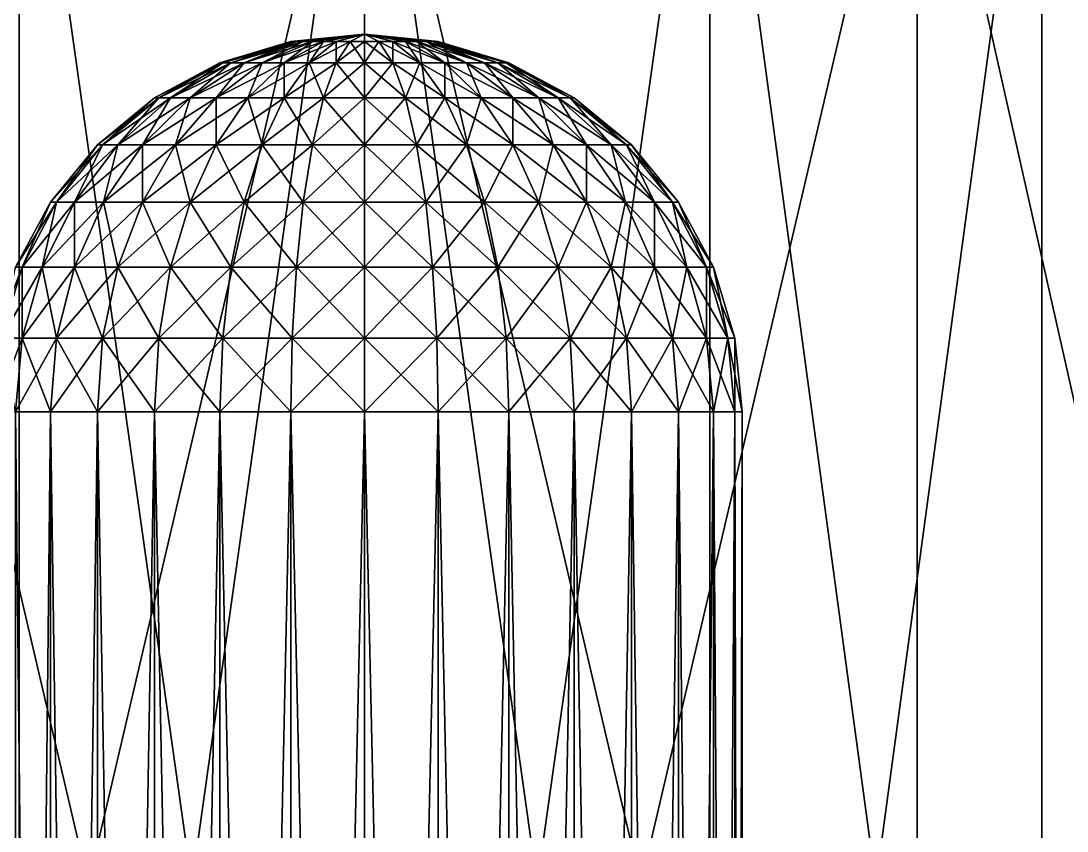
# Model space of a CAD drawing. Header units: millimetres. Extents: x -510 to 550, y -577 to 577.
# Drawn here: x -404.56 to -360.23, y 402.25 to 436.56 of the extents above; entities that cross this region are included whole.
import ezdxf

# ---------------------------------------------------------------- set-up
doc = ezdxf.new("R2010")
doc.units = ezdxf.units.MM
for name, color, linetype, true_color in [('structure_left_rear_axle', 7, 'Continuous', 0x5c6b75), ('wheel_rear_left_visual_0', 7, 'Continuous', 0x14171a), ('wheel_rear_left_visual_1', 7, 'Continuous', 0x7a858c)]:
    doc.layers.add(name, color=color, linetype=linetype, true_color=true_color)

msp = doc.modelspace()

# ---------------------------------------------------------------- linework, layer by layer
at = {"layer": 'structure_left_rear_axle', "true_color": 0x5c6b75}
for points in [[(-390, 436, -280), (-393.121, 435.693, -280), (-393.061, 435.693, -279.391)], [(-390, 436, -280), (-393.061, 435.693, -280.609), (-393.121, 435.693, -280)], [(-390, 436, -280), (-393.061, 435.693, -279.391), (-392.884, 435.693, -278.805)], [(-390, 436, -280), (-392.884, 435.693, -281.195), (-393.061, 435.693, -280.609)], [(-390, 436, -280), (-392.884, 435.693, -278.805), (-392.595, 435.693, -278.266)], [(-390, 436, -280), (-392.595, 435.693, -281.734), (-392.884, 435.693, -281.195)], [(-390, 436, -280), (-392.595, 435.693, -278.266), (-392.207, 435.693, -277.793)], [(-390, 436, -280), (-392.207, 435.693, -282.207), (-392.595, 435.693, -281.734)], [(-390, 436, -280), (-392.207, 435.693, -277.793), (-391.734, 435.693, -277.405)], [(-390, 436, -280), (-391.734, 435.693, -282.595), (-392.207, 435.693, -282.207)], [(-390, 436, -280), (-391.734, 435.693, -277.405), (-391.195, 435.693, -277.116)], [(-390, 436, -280), (-391.195, 435.693, -282.884), (-391.734, 435.693, -282.595)], [(-390, 436, -280), (-391.195, 435.693, -277.116), (-390.609, 435.693, -276.939)], [(-390, 436, -280), (-390.609, 435.693, -283.061), (-391.195, 435.693, -282.884)], [(-390, 436, -280), (-390.609, 435.693, -276.939), (-390, 435.693, -276.879)], [(-390, 436, -280), (-390, 435.693, -283.121), (-390.609, 435.693, -283.061)], [(-390, 436, -280), (-386.939, 435.693, -279.391), (-386.879, 435.693, -280)], [(-390, 436, -280), (-387.116, 435.693, -278.805), (-386.939, 435.693, -279.391)], [(-390, 436, -280), (-387.405, 435.693, -278.266), (-387.116, 435.693, -278.805)], [(-390, 436, -280), (-387.793, 435.693, -277.793), (-387.405, 435.693, -278.266)], [(-390, 436, -280), (-388.266, 435.693, -277.405), (-387.793, 435.693, -277.793)], [(-390, 436, -280), (-388.805, 435.693, -277.116), (-388.266, 435.693, -277.405)], [(-390, 436, -280), (-389.391, 435.693, -276.939), (-388.805, 435.693, -277.116)], [(-390, 436, -280), (-390, 435.693, -276.879), (-389.391, 435.693, -276.939)], [(-390, 436, -280), (-389.391, 435.693, -283.061), (-390, 435.693, -283.121)], [(-390, 436, -280), (-388.805, 435.693, -282.884), (-389.391, 435.693, -283.061)], [(-390, 436, -280), (-388.266, 435.693, -282.595), (-388.805, 435.693, -282.884)], [(-390, 436, -280), (-387.793, 435.693, -282.207), (-388.266, 435.693, -282.595)], [(-390, 436, -280), (-387.405, 435.693, -281.734), (-387.793, 435.693, -282.207)], [(-390, 436, -280), (-387.116, 435.693, -281.195), (-387.405, 435.693, -281.734)], [(-390, 436, -280), (-386.939, 435.693, -280.609), (-387.116, 435.693, -281.195)], [(-390, 436, -280), (-386.879, 435.693, -280), (-386.939, 435.693, -280.609)], [(-393.061, 435.693, -279.391), (-393.121, 435.693, -280), (-396.123, 434.782, -280)], [(-393.061, 435.693, -279.391), (-396.123, 434.782, -280), (-396.005, 434.782, -278.805)], [(-393.121, 435.693, -280), (-396.005, 434.782, -281.195), (-396.123, 434.782, -280)], [(-392.884, 435.693, -278.805), (-393.061, 435.693, -279.391), (-396.005, 434.782, -278.805)], [(-392.884, 435.693, -278.805), (-396.005, 434.782, -278.805), (-395.657, 434.782, -277.657)], [(-393.121, 435.693, -280), (-393.061, 435.693, -280.609), (-396.005, 434.782, -281.195)], [(-393.061, 435.693, -280.609), (-395.657, 434.782, -282.343), (-396.005, 434.782, -281.195)], [(-392.595, 435.693, -278.266), (-392.884, 435.693, -278.805), (-395.657, 434.782, -277.657)], [(-392.595, 435.693, -278.266), (-395.657, 434.782, -277.657), (-395.091, 434.782, -276.598)], [(-393.061, 435.693, -280.609), (-392.884, 435.693, -281.195), (-395.657, 434.782, -282.343)], [(-392.884, 435.693, -281.195), (-395.091, 434.782, -283.402), (-395.657, 434.782, -282.343)], [(-392.207, 435.693, -277.793), (-392.595, 435.693, -278.266), (-395.091, 434.782, -276.598)], [(-392.207, 435.693, -277.793), (-395.091, 434.782, -276.598), (-394.33, 434.782, -275.67)], [(-392.884, 435.693, -281.195), (-392.595, 435.693, -281.734), (-395.091, 434.782, -283.402)], [(-392.595, 435.693, -281.734), (-394.33, 434.782, -284.33), (-395.091, 434.782, -283.402)], [(-391.734, 435.693, -277.405), (-392.207, 435.693, -277.793), (-394.33, 434.782, -275.67)], [(-391.734, 435.693, -277.405), (-394.33, 434.782, -275.67), (-393.402, 434.782, -274.909)], [(-392.595, 435.693, -281.734), (-392.207, 435.693, -282.207), (-394.33, 434.782, -284.33)], [(-392.207, 435.693, -282.207), (-393.402, 434.782, -285.091), (-394.33, 434.782, -284.33)], [(-391.195, 435.693, -277.116), (-391.734, 435.693, -277.405), (-393.402, 434.782, -274.909)], [(-391.195, 435.693, -277.116), (-393.402, 434.782, -274.909), (-392.343, 434.782, -274.343)], [(-392.207, 435.693, -282.207), (-391.734, 435.693, -282.595), (-393.402, 434.782, -285.091)], [(-391.734, 435.693, -282.595), (-392.343, 434.782, -285.657), (-393.402, 434.782, -285.091)], [(-390.609, 435.693, -276.939), (-391.195, 435.693, -277.116), (-392.343, 434.782, -274.343)], [(-390.609, 435.693, -276.939), (-392.343, 434.782, -274.343), (-391.195, 434.782, -273.995)], [(-391.734, 435.693, -282.595), (-391.195, 435.693, -282.884), (-392.343, 434.782, -285.657)], [(-391.195, 435.693, -282.884), (-391.195, 434.782, -286.005), (-392.343, 434.782, -285.657)], [(-390, 435.693, -276.879), (-390.609, 435.693, -276.939), (-391.195, 434.782, -273.995)], [(-390, 435.693, -276.879), (-391.195, 434.782, -273.995), (-390, 434.782, -273.877)], [(-391.195, 435.693, -282.884), (-390.609, 435.693, -283.061), (-391.195, 434.782, -286.005)], [(-390.609, 435.693, -283.061), (-390, 434.782, -286.123), (-391.195, 434.782, -286.005)], [(-390.609, 435.693, -283.061), (-390, 435.693, -283.121), (-390, 434.782, -286.123)], [(-389.391, 435.693, -276.939), (-390, 435.693, -276.879), (-390, 434.782, -273.877)], [(-389.391, 435.693, -276.939), (-390, 434.782, -273.877), (-388.805, 434.782, -273.995)], [(-390, 435.693, -283.121), (-389.391, 435.693, -283.061), (-388.805, 434.782, -286.005)], [(-390, 435.693, -283.121), (-388.805, 434.782, -286.005), (-390, 434.782, -286.123)], [(-388.805, 435.693, -277.116), (-389.391, 435.693, -276.939), (-388.805, 434.782, -273.995)], [(-389.391, 435.693, -283.061), (-388.805, 435.693, -282.884), (-387.657, 434.782, -285.657)], [(-389.391, 435.693, -283.061), (-387.657, 434.782, -285.657), (-388.805, 434.782, -286.005)], [(-388.266, 435.693, -277.405), (-388.805, 435.693, -277.116), (-387.657, 434.782, -274.343)], [(-388.805, 435.693, -277.116), (-388.805, 434.782, -273.995), (-387.657, 434.782, -274.343)], [(-388.805, 435.693, -282.884), (-388.266, 435.693, -282.595), (-386.598, 434.782, -285.091)], [(-388.805, 435.693, -282.884), (-386.598, 434.782, -285.091), (-387.657, 434.782, -285.657)], [(-387.793, 435.693, -277.793), (-388.266, 435.693, -277.405), (-386.598, 434.782, -274.909)], [(-388.266, 435.693, -277.405), (-387.657, 434.782, -274.343), (-386.598, 434.782, -274.909)], [(-388.266, 435.693, -282.595), (-387.793, 435.693, -282.207), (-385.67, 434.782, -284.33)], [(-388.266, 435.693, -282.595), (-385.67, 434.782, -284.33), (-386.598, 434.782, -285.091)], [(-387.405, 435.693, -278.266), (-387.793, 435.693, -277.793), (-385.67, 434.782, -275.67)], [(-387.793, 435.693, -277.793), (-386.598, 434.782, -274.909), (-385.67, 434.782, -275.67)], [(-387.793, 435.693, -282.207), (-387.405, 435.693, -281.734), (-384.909, 434.782, -283.402)], [(-387.793, 435.693, -282.207), (-384.909, 434.782, -283.402), (-385.67, 434.782, -284.33)], [(-387.116, 435.693, -278.805), (-387.405, 435.693, -278.266), (-384.909, 434.782, -276.598)], [(-387.405, 435.693, -278.266), (-385.67, 434.782, -275.67), (-384.909, 434.782, -276.598)], [(-387.405, 435.693, -281.734), (-387.116, 435.693, -281.195), (-384.343, 434.782, -282.343)], [(-387.405, 435.693, -281.734), (-384.343, 434.782, -282.343), (-384.909, 434.782, -283.402)], [(-386.939, 435.693, -279.391), (-387.116, 435.693, -278.805), (-384.343, 434.782, -277.657)], [(-387.116, 435.693, -278.805), (-384.909, 434.782, -276.598), (-384.343, 434.782, -277.657)], [(-387.116, 435.693, -281.195), (-386.939, 435.693, -280.609), (-383.995, 434.782, -281.195)], [(-387.116, 435.693, -281.195), (-383.995, 434.782, -281.195), (-384.343, 434.782, -282.343)], [(-386.879, 435.693, -280), (-386.939, 435.693, -279.391), (-383.995, 434.782, -278.805)], [(-386.939, 435.693, -279.391), (-384.343, 434.782, -277.657), (-383.995, 434.782, -278.805)], [(-386.939, 435.693, -280.609), (-386.879, 435.693, -280), (-383.877, 434.782, -280)], [(-386.939, 435.693, -280.609), (-383.877, 434.782, -280), (-383.995, 434.782, -281.195)], [(-386.879, 435.693, -280), (-383.995, 434.782, -278.805), (-383.877, 434.782, -280)], [(-396.005, 434.782, -278.805), (-396.123, 434.782, -280), (-398.889, 433.304, -280)], [(-396.005, 434.782, -278.805), (-398.889, 433.304, -280), (-398.718, 433.304, -278.266)], [(-396.123, 434.782, -280), (-398.718, 433.304, -281.734), (-398.889, 433.304, -280)], [(-395.657, 434.782, -277.657), (-396.005, 434.782, -278.805), (-398.718, 433.304, -278.266)], [(-395.657, 434.782, -277.657), (-398.718, 433.304, -278.266), (-398.212, 433.304, -276.598)], [(-396.123, 434.782, -280), (-396.005, 434.782, -281.195), (-398.718, 433.304, -281.734)], [(-396.005, 434.782, -281.195), (-398.212, 433.304, -283.402), (-398.718, 433.304, -281.734)], [(-395.091, 434.782, -276.598), (-395.657, 434.782, -277.657), (-398.212, 433.304, -276.598)], [(-395.091, 434.782, -276.598), (-398.212, 433.304, -276.598), (-397.391, 433.304, -275.061)], [(-396.005, 434.782, -281.195), (-395.657, 434.782, -282.343), (-398.212, 433.304, -283.402)], [(-395.657, 434.782, -282.343), (-397.391, 433.304, -284.939), (-398.212, 433.304, -283.402)], [(-394.33, 434.782, -275.67), (-395.091, 434.782, -276.598), (-397.391, 433.304, -275.061)], [(-394.33, 434.782, -275.67), (-397.391, 433.304, -275.061), (-396.286, 433.304, -273.714)], [(-395.657, 434.782, -282.343), (-395.091, 434.782, -283.402), (-397.391, 433.304, -284.939)], [(-395.091, 434.782, -283.402), (-396.286, 433.304, -286.286), (-397.391, 433.304, -284.939)], [(-393.402, 434.782, -274.909), (-394.33, 434.782, -275.67), (-396.286, 433.304, -273.714)], [(-393.402, 434.782, -274.909), (-396.286, 433.304, -273.714), (-394.939, 433.304, -272.609)], [(-395.091, 434.782, -283.402), (-394.33, 434.782, -284.33), (-396.286, 433.304, -286.286)], [(-394.33, 434.782, -284.33), (-394.939, 433.304, -287.391), (-396.286, 433.304, -286.286)], [(-392.343, 434.782, -274.343), (-393.402, 434.782, -274.909), (-394.939, 433.304, -272.609)], [(-392.343, 434.782, -274.343), (-394.939, 433.304, -272.609), (-393.402, 433.304, -271.788)], [(-394.33, 434.782, -284.33), (-393.402, 434.782, -285.091), (-394.939, 433.304, -287.391)], [(-393.402, 434.782, -285.091), (-393.402, 433.304, -288.212), (-394.939, 433.304, -287.391)], [(-391.195, 434.782, -273.995), (-392.343, 434.782, -274.343), (-393.402, 433.304, -271.788)], [(-391.195, 434.782, -273.995), (-393.402, 433.304, -271.788), (-391.734, 433.304, -271.282)], [(-393.402, 434.782, -285.091), (-392.343, 434.782, -285.657), (-393.402, 433.304, -288.212)], [(-392.343, 434.782, -285.657), (-391.734, 433.304, -288.718), (-393.402, 433.304, -288.212)], [(-392.343, 434.782, -285.657), (-391.195, 434.782, -286.005), (-391.734, 433.304, -288.718)], [(-390, 434.782, -273.877), (-391.195, 434.782, -273.995), (-391.734, 433.304, -271.282)], [(-390, 434.782, -273.877), (-391.734, 433.304, -271.282), (-390, 433.304, -271.111)], [(-391.195, 434.782, -286.005), (-390, 433.304, -288.889), (-391.734, 433.304, -288.718)], [(-391.195, 434.782, -286.005), (-390, 434.782, -286.123), (-390, 433.304, -288.889)], [(-388.805, 434.782, -273.995), (-390, 434.782, -273.877), (-390, 433.304, -271.111)], [(-388.805, 434.782, -273.995), (-390, 433.304, -271.111), (-388.266, 433.304, -271.282)], [(-390, 434.782, -286.123), (-388.805, 434.782, -286.005), (-388.266, 433.304, -288.718)], [(-390, 434.782, -286.123), (-388.266, 433.304, -288.718), (-390, 433.304, -288.889)], [(-387.657, 434.782, -274.343), (-388.805, 434.782, -273.995), (-388.266, 433.304, -271.282)], [(-388.805, 434.782, -286.005), (-387.657, 434.782, -285.657), (-386.598, 433.304, -288.212)], [(-388.805, 434.782, -286.005), (-386.598, 433.304, -288.212), (-388.266, 433.304, -288.718)], [(-387.657, 434.782, -274.343), (-388.266, 433.304, -271.282), (-386.598, 433.304, -271.788)], [(-386.598, 434.782, -274.909), (-387.657, 434.782, -274.343), (-386.598, 433.304, -271.788)], [(-387.657, 434.782, -285.657), (-386.598, 434.782, -285.091), (-385.061, 433.304, -287.391)], [(-387.657, 434.782, -285.657), (-385.061, 433.304, -287.391), (-386.598, 433.304, -288.212)], [(-385.67, 434.782, -275.67), (-386.598, 434.782, -274.909), (-385.061, 433.304, -272.609)], [(-386.598, 434.782, -274.909), (-386.598, 433.304, -271.788), (-385.061, 433.304, -272.609)], [(-386.598, 434.782, -285.091), (-385.67, 434.782, -284.33), (-383.714, 433.304, -286.286)], [(-386.598, 434.782, -285.091), (-383.714, 433.304, -286.286), (-385.061, 433.304, -287.391)], [(-384.909, 434.782, -276.598), (-385.67, 434.782, -275.67), (-383.714, 433.304, -273.714)], [(-385.67, 434.782, -275.67), (-385.061, 433.304, -272.609), (-383.714, 433.304, -273.714)], [(-385.67, 434.782, -284.33), (-384.909, 434.782, -283.402), (-382.609, 433.304, -284.939)], [(-385.67, 434.782, -284.33), (-382.609, 433.304, -284.939), (-383.714, 433.304, -286.286)], [(-384.343, 434.782, -277.657), (-384.909, 434.782, -276.598), (-382.609, 433.304, -275.061)], [(-384.909, 434.782, -276.598), (-383.714, 433.304, -273.714), (-382.609, 433.304, -275.061)], [(-384.909, 434.782, -283.402), (-384.343, 434.782, -282.343), (-381.788, 433.304, -283.402)], [(-384.909, 434.782, -283.402), (-381.788, 433.304, -283.402), (-382.609, 433.304, -284.939)], [(-383.995, 434.782, -278.805), (-384.343, 434.782, -277.657), (-381.788, 433.304, -276.598)], [(-384.343, 434.782, -277.657), (-382.609, 433.304, -275.061), (-381.788, 433.304, -276.598)], [(-384.343, 434.782, -282.343), (-383.995, 434.782, -281.195), (-381.282, 433.304, -281.734)], [(-384.343, 434.782, -282.343), (-381.282, 433.304, -281.734), (-381.788, 433.304, -283.402)], [(-383.877, 434.782, -280), (-383.995, 434.782, -278.805), (-381.282, 433.304, -278.266)], [(-383.995, 434.782, -278.805), (-381.788, 433.304, -276.598), (-381.282, 433.304, -278.266)], [(-383.995, 434.782, -281.195), (-383.877, 434.782, -280), (-381.111, 433.304, -280)], [(-383.995, 434.782, -281.195), (-381.111, 433.304, -280), (-381.282, 433.304, -281.734)], [(-383.877, 434.782, -280), (-381.282, 433.304, -278.266), (-381.111, 433.304, -280)], [(-398.718, 433.304, -278.266), (-398.889, 433.304, -280), (-401.314, 431.314, -280)], [(-398.718, 433.304, -278.266), (-401.314, 431.314, -280), (-401.096, 431.314, -277.793)], [(-398.889, 433.304, -280), (-401.096, 431.314, -282.207), (-401.314, 431.314, -280)], [(-398.212, 433.304, -276.598), (-398.718, 433.304, -278.266), (-401.096, 431.314, -277.793)], [(-398.212, 433.304, -276.598), (-401.096, 431.314, -277.793), (-400.453, 431.314, -275.67)], [(-398.889, 433.304, -280), (-398.718, 433.304, -281.734), (-401.096, 431.314, -282.207)], [(-398.718, 433.304, -281.734), (-400.453, 431.314, -284.33), (-401.096, 431.314, -282.207)], [(-397.391, 433.304, -275.061), (-398.212, 433.304, -276.598), (-400.453, 431.314, -275.67)], [(-397.391, 433.304, -275.061), (-400.453, 431.314, -275.67), (-399.407, 431.314, -273.714)], [(-398.718, 433.304, -281.734), (-398.212, 433.304, -283.402), (-400.453, 431.314, -284.33)], [(-398.212, 433.304, -283.402), (-399.407, 431.314, -286.286), (-400.453, 431.314, -284.33)], [(-396.286, 433.304, -273.714), (-397.391, 433.304, -275.061), (-399.407, 431.314, -273.714)], [(-396.286, 433.304, -273.714), (-399.407, 431.314, -273.714), (-398, 431.314, -272)], [(-398.212, 433.304, -283.402), (-397.391, 433.304, -284.939), (-399.407, 431.314, -286.286)], [(-397.391, 433.304, -284.939), (-398, 431.314, -288), (-399.407, 431.314, -286.286)], [(-394.939, 433.304, -272.609), (-396.286, 433.304, -273.714), (-398, 431.314, -272)], [(-394.939, 433.304, -272.609), (-398, 431.314, -272), (-396.286, 431.314, -270.593)], [(-397.391, 433.304, -284.939), (-396.286, 433.304, -286.286), (-398, 431.314, -288)], [(-396.286, 433.304, -286.286), (-396.286, 431.314, -289.407), (-398, 431.314, -288)], [(-393.402, 433.304, -271.788), (-394.939, 433.304, -272.609), (-396.286, 431.314, -270.593)], [(-393.402, 433.304, -271.788), (-396.286, 431.314, -270.593), (-394.33, 431.314, -269.547)], [(-396.286, 433.304, -286.286), (-394.939, 433.304, -287.391), (-396.286, 431.314, -289.407)], [(-394.939, 433.304, -287.391), (-394.33, 431.314, -290.453), (-396.286, 431.314, -289.407)], [(-394.939, 433.304, -287.391), (-393.402, 433.304, -288.212), (-394.33, 431.314, -290.453)], [(-391.734, 433.304, -271.282), (-393.402, 433.304, -271.788), (-394.33, 431.314, -269.547)], [(-391.734, 433.304, -271.282), (-394.33, 431.314, -269.547), (-392.207, 431.314, -268.904)], [(-393.402, 433.304, -288.212), (-392.207, 431.314, -291.096), (-394.33, 431.314, -290.453)], [(-393.402, 433.304, -288.212), (-391.734, 433.304, -288.718), (-392.207, 431.314, -291.096)], [(-390, 433.304, -271.111), (-391.734, 433.304, -271.282), (-392.207, 431.314, -268.904)], [(-390, 433.304, -271.111), (-392.207, 431.314, -268.904), (-390, 431.314, -268.686)], [(-391.734, 433.304, -288.718), (-390, 431.314, -291.314), (-392.207, 431.314, -291.096)], [(-391.734, 433.304, -288.718), (-390, 433.304, -288.889), (-390, 431.314, -291.314)], [(-388.266, 433.304, -271.282), (-390, 433.304, -271.111), (-390, 431.314, -268.686)], [(-388.266, 433.304, -271.282), (-390, 431.314, -268.686), (-387.793, 431.314, -268.904)], [(-390, 433.304, -288.889), (-388.266, 433.304, -288.718), (-387.793, 431.314, -291.096)], [(-390, 433.304, -288.889), (-387.793, 431.314, -291.096), (-390, 431.314, -291.314)], [(-386.598, 433.304, -271.788), (-388.266, 433.304, -271.282), (-387.793, 431.314, -268.904)], [(-388.266, 433.304, -288.718), (-386.598, 433.304, -288.212), (-385.67, 431.314, -290.453)], [(-388.266, 433.304, -288.718), (-385.67, 431.314, -290.453), (-387.793, 431.314, -291.096)], [(-386.598, 433.304, -271.788), (-387.793, 431.314, -268.904), (-385.67, 431.314, -269.547)], [(-385.061, 433.304, -272.609), (-386.598, 433.304, -271.788), (-385.67, 431.314, -269.547)], [(-386.598, 433.304, -288.212), (-385.061, 433.304, -287.391), (-383.714, 431.314, -289.407)], [(-386.598, 433.304, -288.212), (-383.714, 431.314, -289.407), (-385.67, 431.314, -290.453)], [(-385.061, 433.304, -272.609), (-385.67, 431.314, -269.547), (-383.714, 431.314, -270.593)], [(-383.714, 433.304, -273.714), (-385.061, 433.304, -272.609), (-383.714, 431.314, -270.593)], [(-385.061, 433.304, -287.391), (-383.714, 433.304, -286.286), (-382, 431.314, -288)], [(-385.061, 433.304, -287.391), (-382, 431.314, -288), (-383.714, 431.314, -289.407)], [(-382.609, 433.304, -275.061), (-383.714, 433.304, -273.714), (-382, 431.314, -272)], [(-383.714, 433.304, -273.714), (-383.714, 431.314, -270.593), (-382, 431.314, -272)], [(-383.714, 433.304, -286.286), (-382.609, 433.304, -284.939), (-380.593, 431.314, -286.286)], [(-383.714, 433.304, -286.286), (-380.593, 431.314, -286.286), (-382, 431.314, -288)], [(-381.788, 433.304, -276.598), (-382.609, 433.304, -275.061), (-380.593, 431.314, -273.714)], [(-382.609, 433.304, -275.061), (-382, 431.314, -272), (-380.593, 431.314, -273.714)], [(-382.609, 433.304, -284.939), (-381.788, 433.304, -283.402), (-379.547, 431.314, -284.33)], [(-382.609, 433.304, -284.939), (-379.547, 431.314, -284.33), (-380.593, 431.314, -286.286)], [(-381.282, 433.304, -278.266), (-381.788, 433.304, -276.598), (-379.547, 431.314, -275.67)], [(-381.788, 433.304, -276.598), (-380.593, 431.314, -273.714), (-379.547, 431.314, -275.67)], [(-381.788, 433.304, -283.402), (-381.282, 433.304, -281.734), (-378.904, 431.314, -282.207)], [(-381.788, 433.304, -283.402), (-378.904, 431.314, -282.207), (-379.547, 431.314, -284.33)], [(-381.111, 433.304, -280), (-381.282, 433.304, -278.266), (-378.904, 431.314, -277.793)], [(-381.282, 433.304, -278.266), (-379.547, 431.314, -275.67), (-378.904, 431.314, -277.793)], [(-381.282, 433.304, -281.734), (-381.111, 433.304, -280), (-378.686, 431.314, -280)], [(-381.282, 433.304, -281.734), (-378.686, 431.314, -280), (-378.904, 431.314, -282.207)], [(-381.111, 433.304, -280), (-378.904, 431.314, -277.793), (-378.686, 431.314, -280)], [(-401.096, 431.314, -277.793), (-401.314, 431.314, -280), (-403.304, 428.889, -280)], [(-401.096, 431.314, -277.793), (-403.304, 428.889, -280), (-403.048, 428.889, -277.405)], [(-401.314, 431.314, -280), (-403.048, 428.889, -282.595), (-403.304, 428.889, -280)], [(-400.453, 431.314, -275.67), (-401.096, 431.314, -277.793), (-403.048, 428.889, -277.405)], [(-400.453, 431.314, -275.67), (-403.048, 428.889, -277.405), (-402.291, 428.889, -274.909)], [(-401.314, 431.314, -280), (-401.096, 431.314, -282.207), (-403.048, 428.889, -282.595)], [(-401.096, 431.314, -282.207), (-402.291, 428.889, -285.091), (-403.048, 428.889, -282.595)], [(-399.407, 431.314, -273.714), (-400.453, 431.314, -275.67), (-402.291, 428.889, -274.909)], [(-399.407, 431.314, -273.714), (-402.291, 428.889, -274.909), (-401.061, 428.889, -272.609)], [(-401.096, 431.314, -282.207), (-400.453, 431.314, -284.33), (-402.291, 428.889, -285.091)], [(-400.453, 431.314, -284.33), (-401.061, 428.889, -287.391), (-402.291, 428.889, -285.091)], [(-398, 431.314, -272), (-399.407, 431.314, -273.714), (-401.061, 428.889, -272.609)], [(-398, 431.314, -272), (-401.061, 428.889, -272.609), (-399.407, 428.889, -270.593)], [(-400.453, 431.314, -284.33), (-399.407, 431.314, -286.286), (-401.061, 428.889, -287.391)], [(-399.407, 431.314, -286.286), (-399.407, 428.889, -289.407), (-401.061, 428.889, -287.391)], [(-396.286, 431.314, -270.593), (-398, 431.314, -272), (-399.407, 428.889, -270.593)], [(-396.286, 431.314, -270.593), (-399.407, 428.889, -270.593), (-397.391, 428.889, -268.939)], [(-399.407, 431.314, -286.286), (-398, 431.314, -288), (-399.407, 428.889, -289.407)], [(-398, 431.314, -288), (-397.391, 428.889, -291.061), (-399.407, 428.889, -289.407)], [(-398, 431.314, -288), (-396.286, 431.314, -289.407), (-397.391, 428.889, -291.061)], [(-394.33, 431.314, -269.547), (-396.286, 431.314, -270.593), (-397.391, 428.889, -268.939)], [(-394.33, 431.314, -269.547), (-397.391, 428.889, -268.939), (-395.091, 428.889, -267.709)], [(-396.286, 431.314, -289.407), (-395.091, 428.889, -292.291), (-397.391, 428.889, -291.061)], [(-396.286, 431.314, -289.407), (-394.33, 431.314, -290.453), (-395.091, 428.889, -292.291)], [(-392.207, 431.314, -268.904), (-394.33, 431.314, -269.547), (-395.091, 428.889, -267.709)], [(-392.207, 431.314, -268.904), (-395.091, 428.889, -267.709), (-392.595, 428.889, -266.952)], [(-394.33, 431.314, -290.453), (-392.595, 428.889, -293.048), (-395.091, 428.889, -292.291)], [(-394.33, 431.314, -290.453), (-392.207, 431.314, -291.096), (-392.595, 428.889, -293.048)], [(-390, 431.314, -268.686), (-392.207, 431.314, -268.904), (-392.595, 428.889, -266.952)], [(-390, 431.314, -268.686), (-392.595, 428.889, -266.952), (-390, 428.889, -266.696)], [(-392.207, 431.314, -291.096), (-390, 428.889, -293.304), (-392.595, 428.889, -293.048)], [(-392.207, 431.314, -291.096), (-390, 431.314, -291.314), (-390, 428.889, -293.304)], [(-387.793, 431.314, -268.904), (-390, 431.314, -268.686), (-390, 428.889, -266.696)], [(-387.793, 431.314, -268.904), (-390, 428.889, -266.696), (-387.405, 428.889, -266.952)], [(-390, 431.314, -291.314), (-387.793, 431.314, -291.096), (-387.405, 428.889, -293.048)], [(-390, 431.314, -291.314), (-387.405, 428.889, -293.048), (-390, 428.889, -293.304)], [(-385.67, 431.314, -269.547), (-387.793, 431.314, -268.904), (-387.405, 428.889, -266.952)], [(-387.793, 431.314, -291.096), (-385.67, 431.314, -290.453), (-384.909, 428.889, -292.291)], [(-387.793, 431.314, -291.096), (-384.909, 428.889, -292.291), (-387.405, 428.889, -293.048)], [(-385.67, 431.314, -269.547), (-387.405, 428.889, -266.952), (-384.909, 428.889, -267.709)], [(-383.714, 431.314, -270.593), (-385.67, 431.314, -269.547), (-384.909, 428.889, -267.709)], [(-385.67, 431.314, -290.453), (-383.714, 431.314, -289.407), (-382.609, 428.889, -291.061)], [(-385.67, 431.314, -290.453), (-382.609, 428.889, -291.061), (-384.909, 428.889, -292.291)], [(-383.714, 431.314, -270.593), (-384.909, 428.889, -267.709), (-382.609, 428.889, -268.939)], [(-382, 431.314, -272), (-383.714, 431.314, -270.593), (-382.609, 428.889, -268.939)], [(-383.714, 431.314, -289.407), (-382, 431.314, -288), (-380.593, 428.889, -289.407)], [(-383.714, 431.314, -289.407), (-380.593, 428.889, -289.407), (-382.609, 428.889, -291.061)], [(-382, 431.314, -272), (-382.609, 428.889, -268.939), (-380.593, 428.889, -270.593)], [(-380.593, 431.314, -273.714), (-382, 431.314, -272), (-380.593, 428.889, -270.593)], [(-382, 431.314, -288), (-380.593, 431.314, -286.286), (-378.939, 428.889, -287.391)], [(-382, 431.314, -288), (-378.939, 428.889, -287.391), (-380.593, 428.889, -289.407)], [(-379.547, 431.314, -275.67), (-380.593, 431.314, -273.714), (-378.939, 428.889, -272.609)], [(-380.593, 431.314, -273.714), (-380.593, 428.889, -270.593), (-378.939, 428.889, -272.609)], [(-380.593, 431.314, -286.286), (-379.547, 431.314, -284.33), (-377.709, 428.889, -285.091)], [(-380.593, 431.314, -286.286), (-377.709, 428.889, -285.091), (-378.939, 428.889, -287.391)], [(-378.904, 431.314, -277.793), (-379.547, 431.314, -275.67), (-377.709, 428.889, -274.909)], [(-379.547, 431.314, -275.67), (-378.939, 428.889, -272.609), (-377.709, 428.889, -274.909)], [(-379.547, 431.314, -284.33), (-378.904, 431.314, -282.207), (-376.952, 428.889, -282.595)], [(-379.547, 431.314, -284.33), (-376.952, 428.889, -282.595), (-377.709, 428.889, -285.091)], [(-378.686, 431.314, -280), (-378.904, 431.314, -277.793), (-376.952, 428.889, -277.405)], [(-378.904, 431.314, -277.793), (-377.709, 428.889, -274.909), (-376.952, 428.889, -277.405)], [(-378.904, 431.314, -282.207), (-378.686, 431.314, -280), (-376.696, 428.889, -280)], [(-378.904, 431.314, -282.207), (-376.696, 428.889, -280), (-376.952, 428.889, -282.595)], [(-378.686, 431.314, -280), (-376.952, 428.889, -277.405), (-376.696, 428.889, -280)], [(-403.048, 428.889, -277.405), (-403.304, 428.889, -280), (-404.782, 426.123, -280)], [(-403.048, 428.889, -277.405), (-404.782, 426.123, -280), (-404.498, 426.123, -277.116)], [(-403.304, 428.889, -280), (-404.498, 426.123, -282.884), (-404.782, 426.123, -280)], [(-402.291, 428.889, -274.909), (-403.048, 428.889, -277.405), (-404.498, 426.123, -277.116)], [(-402.291, 428.889, -274.909), (-404.498, 426.123, -277.116), (-403.657, 426.123, -274.343)], [(-403.304, 428.889, -280), (-403.048, 428.889, -282.595), (-404.498, 426.123, -282.884)], [(-403.048, 428.889, -282.595), (-403.657, 426.123, -285.657), (-404.498, 426.123, -282.884)], [(-401.061, 428.889, -272.609), (-402.291, 428.889, -274.909), (-403.657, 426.123, -274.343)], [(-401.061, 428.889, -272.609), (-403.657, 426.123, -274.343), (-402.291, 426.123, -271.788)], [(-403.048, 428.889, -282.595), (-402.291, 428.889, -285.091), (-403.657, 426.123, -285.657)], [(-402.291, 428.889, -285.091), (-402.291, 426.123, -288.212), (-403.657, 426.123, -285.657)], [(-399.407, 428.889, -270.593), (-401.061, 428.889, -272.609), (-402.291, 426.123, -271.788)], [(-399.407, 428.889, -270.593), (-402.291, 426.123, -271.788), (-400.453, 426.123, -269.547)], [(-402.291, 428.889, -285.091), (-401.061, 428.889, -287.391), (-402.291, 426.123, -288.212)], [(-401.061, 428.889, -287.391), (-400.453, 426.123, -290.453), (-402.291, 426.123, -288.212)], [(-401.061, 428.889, -287.391), (-399.407, 428.889, -289.407), (-400.453, 426.123, -290.453)], [(-397.391, 428.889, -268.939), (-399.407, 428.889, -270.593), (-400.453, 426.123, -269.547)], [(-397.391, 428.889, -268.939), (-400.453, 426.123, -269.547), (-398.212, 426.123, -267.709)], [(-399.407, 428.889, -289.407), (-398.212, 426.123, -292.291), (-400.453, 426.123, -290.453)], [(-399.407, 428.889, -289.407), (-397.391, 428.889, -291.061), (-398.212, 426.123, -292.291)], [(-395.091, 428.889, -267.709), (-397.391, 428.889, -268.939), (-398.212, 426.123, -267.709)], [(-395.091, 428.889, -267.709), (-398.212, 426.123, -267.709), (-395.657, 426.123, -266.343)], [(-397.391, 428.889, -291.061), (-395.657, 426.123, -293.657), (-398.212, 426.123, -292.291)], [(-397.391, 428.889, -291.061), (-395.091, 428.889, -292.291), (-395.657, 426.123, -293.657)], [(-392.595, 428.889, -266.952), (-395.091, 428.889, -267.709), (-395.657, 426.123, -266.343)], [(-392.595, 428.889, -266.952), (-395.657, 426.123, -266.343), (-392.884, 426.123, -265.502)], [(-395.091, 428.889, -292.291), (-392.884, 426.123, -294.498), (-395.657, 426.123, -293.657)], [(-395.091, 428.889, -292.291), (-392.595, 428.889, -293.048), (-392.884, 426.123, -294.498)], [(-390, 428.889, -266.696), (-392.595, 428.889, -266.952), (-392.884, 426.123, -265.502)], [(-390, 428.889, -266.696), (-392.884, 426.123, -265.502), (-390, 426.123, -265.218)], [(-392.595, 428.889, -293.048), (-390, 426.123, -294.782), (-392.884, 426.123, -294.498)], [(-392.595, 428.889, -293.048), (-390, 428.889, -293.304), (-390, 426.123, -294.782)], [(-387.405, 428.889, -266.952), (-390, 428.889, -266.696), (-390, 426.123, -265.218)], [(-387.405, 428.889, -266.952), (-390, 426.123, -265.218), (-387.116, 426.123, -265.502)], [(-390, 428.889, -293.304), (-387.405, 428.889, -293.048), (-387.116, 426.123, -294.498)], [(-390, 428.889, -293.304), (-387.116, 426.123, -294.498), (-390, 426.123, -294.782)], [(-384.909, 428.889, -267.709), (-387.405, 428.889, -266.952), (-387.116, 426.123, -265.502)], [(-387.405, 428.889, -293.048), (-384.909, 428.889, -292.291), (-384.343, 426.123, -293.657)], [(-387.405, 428.889, -293.048), (-384.343, 426.123, -293.657), (-387.116, 426.123, -294.498)], [(-384.909, 428.889, -267.709), (-387.116, 426.123, -265.502), (-384.343, 426.123, -266.343)], [(-382.609, 428.889, -268.939), (-384.909, 428.889, -267.709), (-384.343, 426.123, -266.343)], [(-384.909, 428.889, -292.291), (-382.609, 428.889, -291.061), (-381.788, 426.123, -292.291)], [(-384.909, 428.889, -292.291), (-381.788, 426.123, -292.291), (-384.343, 426.123, -293.657)], [(-382.609, 428.889, -268.939), (-384.343, 426.123, -266.343), (-381.788, 426.123, -267.709)], [(-380.593, 428.889, -270.593), (-382.609, 428.889, -268.939), (-381.788, 426.123, -267.709)], [(-382.609, 428.889, -291.061), (-380.593, 428.889, -289.407), (-379.547, 426.123, -290.453)], [(-382.609, 428.889, -291.061), (-379.547, 426.123, -290.453), (-381.788, 426.123, -292.291)], [(-380.593, 428.889, -270.593), (-381.788, 426.123, -267.709), (-379.547, 426.123, -269.547)], [(-378.939, 428.889, -272.609), (-380.593, 428.889, -270.593), (-379.547, 426.123, -269.547)], [(-380.593, 428.889, -289.407), (-378.939, 428.889, -287.391), (-377.709, 426.123, -288.212)], [(-380.593, 428.889, -289.407), (-377.709, 426.123, -288.212), (-379.547, 426.123, -290.453)], [(-378.939, 428.889, -272.609), (-379.547, 426.123, -269.547), (-377.709, 426.123, -271.788)], [(-377.709, 428.889, -274.909), (-378.939, 428.889, -272.609), (-377.709, 426.123, -271.788)], [(-378.939, 428.889, -287.391), (-377.709, 428.889, -285.091), (-376.343, 426.123, -285.657)], [(-378.939, 428.889, -287.391), (-376.343, 426.123, -285.657), (-377.709, 426.123, -288.212)], [(-376.952, 428.889, -277.405), (-377.709, 428.889, -274.909), (-376.343, 426.123, -274.343)], [(-377.709, 428.889, -274.909), (-377.709, 426.123, -271.788), (-376.343, 426.123, -274.343)], [(-377.709, 428.889, -285.091), (-376.952, 428.889, -282.595), (-375.502, 426.123, -282.884)], [(-377.709, 428.889, -285.091), (-375.502, 426.123, -282.884), (-376.343, 426.123, -285.657)], [(-376.696, 428.889, -280), (-376.952, 428.889, -277.405), (-375.502, 426.123, -277.116)], [(-376.952, 428.889, -277.405), (-376.343, 426.123, -274.343), (-375.502, 426.123, -277.116)], [(-376.952, 428.889, -282.595), (-376.696, 428.889, -280), (-375.218, 426.123, -280)], [(-376.952, 428.889, -282.595), (-375.218, 426.123, -280), (-375.502, 426.123, -282.884)], [(-376.696, 428.889, -280), (-375.502, 426.123, -277.116), (-375.218, 426.123, -280)], [(-404.498, 426.123, -277.116), (-404.782, 426.123, -280), (-405.693, 423.121, -280)], [(-404.498, 426.123, -277.116), (-405.693, 423.121, -280), (-405.391, 423.121, -276.939)], [(-403.657, 426.123, -274.343), (-404.498, 426.123, -277.116), (-405.391, 423.121, -276.939)], [(-403.657, 426.123, -274.343), (-405.391, 423.121, -276.939), (-404.498, 423.121, -273.995)], [(-404.782, 426.123, -280), (-404.498, 426.123, -282.884), (-405.391, 423.121, -283.061)], [(-404.498, 426.123, -282.884), (-404.498, 423.121, -286.005), (-405.391, 423.121, -283.061)], [(-402.291, 426.123, -271.788), (-403.657, 426.123, -274.343), (-404.498, 423.121, -273.995)], [(-402.291, 426.123, -271.788), (-404.498, 423.121, -273.995), (-403.048, 423.121, -271.282)], [(-404.498, 426.123, -282.884), (-403.657, 426.123, -285.657), (-404.498, 423.121, -286.005)], [(-403.657, 426.123, -285.657), (-403.048, 423.121, -288.718), (-404.498, 423.121, -286.005)], [(-403.657, 426.123, -285.657), (-402.291, 426.123, -288.212), (-403.048, 423.121, -288.718)], [(-400.453, 426.123, -269.547), (-402.291, 426.123, -271.788), (-403.048, 423.121, -271.282)], [(-400.453, 426.123, -269.547), (-403.048, 423.121, -271.282), (-401.096, 423.121, -268.904)], [(-402.291, 426.123, -288.212), (-401.096, 423.121, -291.096), (-403.048, 423.121, -288.718)], [(-402.291, 426.123, -288.212), (-400.453, 426.123, -290.453), (-401.096, 423.121, -291.096)], [(-398.212, 426.123, -267.709), (-400.453, 426.123, -269.547), (-401.096, 423.121, -268.904)], [(-398.212, 426.123, -267.709), (-401.096, 423.121, -268.904), (-398.718, 423.121, -266.952)], [(-400.453, 426.123, -290.453), (-398.718, 423.121, -293.048), (-401.096, 423.121, -291.096)], [(-400.453, 426.123, -290.453), (-398.212, 426.123, -292.291), (-398.718, 423.121, -293.048)], [(-395.657, 426.123, -266.343), (-398.212, 426.123, -267.709), (-398.718, 423.121, -266.952)], [(-395.657, 426.123, -266.343), (-398.718, 423.121, -266.952), (-396.005, 423.121, -265.502)], [(-398.212, 426.123, -292.291), (-396.005, 423.121, -294.498), (-398.718, 423.121, -293.048)], [(-398.212, 426.123, -292.291), (-395.657, 426.123, -293.657), (-396.005, 423.121, -294.498)], [(-392.884, 426.123, -265.502), (-395.657, 426.123, -266.343), (-396.005, 423.121, -265.502)], [(-392.884, 426.123, -265.502), (-396.005, 423.121, -265.502), (-393.061, 423.121, -264.609)], [(-395.657, 426.123, -293.657), (-393.061, 423.121, -295.391), (-396.005, 423.121, -294.498)], [(-395.657, 426.123, -293.657), (-392.884, 426.123, -294.498), (-393.061, 423.121, -295.391)], [(-390, 426.123, -265.218), (-392.884, 426.123, -265.502), (-393.061, 423.121, -264.609)], [(-390, 426.123, -265.218), (-393.061, 423.121, -264.609), (-390, 423.121, -264.307)], [(-392.884, 426.123, -294.498), (-390, 423.121, -295.693), (-393.061, 423.121, -295.391)], [(-392.884, 426.123, -294.498), (-390, 426.123, -294.782), (-390, 423.121, -295.693)], [(-387.116, 426.123, -265.502), (-390, 426.123, -265.218), (-390, 423.121, -264.307)], [(-387.116, 426.123, -265.502), (-390, 423.121, -264.307), (-386.939, 423.121, -264.609)], [(-390, 426.123, -294.782), (-387.116, 426.123, -294.498), (-386.939, 423.121, -295.391)], [(-390, 426.123, -294.782), (-386.939, 423.121, -295.391), (-390, 423.121, -295.693)], [(-384.343, 426.123, -266.343), (-387.116, 426.123, -265.502), (-386.939, 423.121, -264.609)], [(-387.116, 426.123, -294.498), (-384.343, 426.123, -293.657), (-383.995, 423.121, -294.498)], [(-387.116, 426.123, -294.498), (-383.995, 423.121, -294.498), (-386.939, 423.121, -295.391)], [(-384.343, 426.123, -266.343), (-386.939, 423.121, -264.609), (-383.995, 423.121, -265.502)], [(-381.788, 426.123, -267.709), (-384.343, 426.123, -266.343), (-383.995, 423.121, -265.502)], [(-384.343, 426.123, -293.657), (-381.788, 426.123, -292.291), (-381.282, 423.121, -293.048)], [(-384.343, 426.123, -293.657), (-381.282, 423.121, -293.048), (-383.995, 423.121, -294.498)], [(-381.788, 426.123, -267.709), (-383.995, 423.121, -265.502), (-381.282, 423.121, -266.952)], [(-379.547, 426.123, -269.547), (-381.788, 426.123, -267.709), (-381.282, 423.121, -266.952)], [(-381.788, 426.123, -292.291), (-379.547, 426.123, -290.453), (-378.904, 423.121, -291.096)], [(-381.788, 426.123, -292.291), (-378.904, 423.121, -291.096), (-381.282, 423.121, -293.048)], [(-379.547, 426.123, -269.547), (-381.282, 423.121, -266.952), (-378.904, 423.121, -268.904)], [(-377.709, 426.123, -271.788), (-379.547, 426.123, -269.547), (-378.904, 423.121, -268.904)], [(-379.547, 426.123, -290.453), (-377.709, 426.123, -288.212), (-376.952, 423.121, -288.718)], [(-379.547, 426.123, -290.453), (-376.952, 423.121, -288.718), (-378.904, 423.121, -291.096)], [(-377.709, 426.123, -271.788), (-378.904, 423.121, -268.904), (-376.952, 423.121, -271.282)], [(-376.343, 426.123, -274.343), (-377.709, 426.123, -271.788), (-376.952, 423.121, -271.282)], [(-377.709, 426.123, -288.212), (-376.343, 426.123, -285.657), (-375.502, 423.121, -286.005)], [(-377.709, 426.123, -288.212), (-375.502, 423.121, -286.005), (-376.952, 423.121, -288.718)], [(-376.343, 426.123, -274.343), (-376.952, 423.121, -271.282), (-375.502, 423.121, -273.995)], [(-375.502, 426.123, -277.116), (-376.343, 426.123, -274.343), (-375.502, 423.121, -273.995)], [(-376.343, 426.123, -285.657), (-375.502, 426.123, -282.884), (-374.609, 423.121, -283.061)], [(-376.343, 426.123, -285.657), (-374.609, 423.121, -283.061), (-375.502, 423.121, -286.005)], [(-375.218, 426.123, -280), (-375.502, 426.123, -277.116), (-374.609, 423.121, -276.939)], [(-375.502, 426.123, -277.116), (-375.502, 423.121, -273.995), (-374.609, 423.121, -276.939)], [(-375.502, 426.123, -282.884), (-375.218, 426.123, -280), (-374.307, 423.121, -280)], [(-375.502, 426.123, -282.884), (-374.307, 423.121, -280), (-374.609, 423.121, -283.061)], [(-375.218, 426.123, -280), (-374.609, 423.121, -276.939), (-374.307, 423.121, -280)], [(-404.498, 423.121, -273.995), (-405.391, 423.121, -276.939), (-405.693, 420, -276.879)], [(-404.498, 423.121, -273.995), (-405.693, 420, -276.879), (-404.782, 420, -273.877)], [(-405.391, 423.121, -283.061), (-404.498, 423.121, -286.005), (-404.782, 420, -286.123)], [(-403.048, 423.121, -271.282), (-404.498, 423.121, -273.995), (-404.782, 420, -273.877)], [(-403.048, 423.121, -271.282), (-404.782, 420, -273.877), (-403.304, 420, -271.111)], [(-404.498, 423.121, -286.005), (-403.304, 420, -288.889), (-404.782, 420, -286.123)], [(-404.498, 423.121, -286.005), (-403.048, 423.121, -288.718), (-403.304, 420, -288.889)], [(-401.096, 423.121, -268.904), (-403.048, 423.121, -271.282), (-403.304, 420, -271.111)], [(-401.096, 423.121, -268.904), (-403.304, 420, -271.111), (-401.314, 420, -268.686)], [(-403.048, 423.121, -288.718), (-401.314, 420, -291.314), (-403.304, 420, -288.889)], [(-403.048, 423.121, -288.718), (-401.096, 423.121, -291.096), (-401.314, 420, -291.314)], [(-398.718, 423.121, -266.952), (-401.096, 423.121, -268.904), (-401.314, 420, -268.686)], [(-398.718, 423.121, -266.952), (-401.314, 420, -268.686), (-398.889, 420, -266.696)], [(-401.096, 423.121, -291.096), (-398.889, 420, -293.304), (-401.314, 420, -291.314)], [(-401.096, 423.121, -291.096), (-398.718, 423.121, -293.048), (-398.889, 420, -293.304)], [(-396.005, 423.121, -265.502), (-398.718, 423.121, -266.952), (-398.889, 420, -266.696)], [(-396.005, 423.121, -265.502), (-398.889, 420, -266.696), (-396.123, 420, -265.218)], [(-398.718, 423.121, -293.048), (-396.123, 420, -294.782), (-398.889, 420, -293.304)], [(-398.718, 423.121, -293.048), (-396.005, 423.121, -294.498), (-396.123, 420, -294.782)], [(-393.061, 423.121, -264.609), (-396.005, 423.121, -265.502), (-396.123, 420, -265.218)], [(-393.061, 423.121, -264.609), (-396.123, 420, -265.218), (-393.121, 420, -264.307)], [(-396.005, 423.121, -294.498), (-393.121, 420, -295.693), (-396.123, 420, -294.782)], [(-396.005, 423.121, -294.498), (-393.061, 423.121, -295.391), (-393.121, 420, -295.693)], [(-390, 423.121, -264.307), (-393.061, 423.121, -264.609), (-393.121, 420, -264.307)], [(-390, 423.121, -264.307), (-393.121, 420, -264.307), (-390, 420, -264)], [(-393.061, 423.121, -295.391), (-390, 420, -296), (-393.121, 420, -295.693)], [(-393.061, 423.121, -295.391), (-390, 423.121, -295.693), (-390, 420, -296)], [(-386.939, 423.121, -264.609), (-390, 423.121, -264.307), (-390, 420, -264)], [(-386.939, 423.121, -264.609), (-390, 420, -264), (-386.879, 420, -264.307)], [(-390, 423.121, -295.693), (-386.939, 423.121, -295.391), (-386.879, 420, -295.693)], [(-390, 423.121, -295.693), (-386.879, 420, -295.693), (-390, 420, -296)], [(-383.995, 423.121, -265.502), (-386.939, 423.121, -264.609), (-386.879, 420, -264.307)], [(-386.939, 423.121, -295.391), (-383.995, 423.121, -294.498), (-383.877, 420, -294.782)], [(-386.939, 423.121, -295.391), (-383.877, 420, -294.782), (-386.879, 420, -295.693)], [(-383.995, 423.121, -265.502), (-386.879, 420, -264.307), (-383.877, 420, -265.218)], [(-381.282, 423.121, -266.952), (-383.995, 423.121, -265.502), (-383.877, 420, -265.218)], [(-383.995, 423.121, -294.498), (-381.282, 423.121, -293.048), (-381.111, 420, -293.304)], [(-383.995, 423.121, -294.498), (-381.111, 420, -293.304), (-383.877, 420, -294.782)], [(-381.282, 423.121, -266.952), (-383.877, 420, -265.218), (-381.111, 420, -266.696)], [(-378.904, 423.121, -268.904), (-381.282, 423.121, -266.952), (-381.111, 420, -266.696)], [(-381.282, 423.121, -293.048), (-378.904, 423.121, -291.096), (-378.686, 420, -291.314)], [(-381.282, 423.121, -293.048), (-378.686, 420, -291.314), (-381.111, 420, -293.304)], [(-378.904, 423.121, -268.904), (-381.111, 420, -266.696), (-378.686, 420, -268.686)], [(-376.952, 423.121, -271.282), (-378.904, 423.121, -268.904), (-378.686, 420, -268.686)], [(-378.904, 423.121, -291.096), (-376.952, 423.121, -288.718), (-376.696, 420, -288.889)], [(-378.904, 423.121, -291.096), (-376.696, 420, -288.889), (-378.686, 420, -291.314)], [(-376.952, 423.121, -271.282), (-378.686, 420, -268.686), (-376.696, 420, -271.111)], [(-375.502, 423.121, -273.995), (-376.952, 423.121, -271.282), (-376.696, 420, -271.111)], [(-376.952, 423.121, -288.718), (-375.502, 423.121, -286.005), (-375.218, 420, -286.123)], [(-376.952, 423.121, -288.718), (-375.218, 420, -286.123), (-376.696, 420, -288.889)], [(-375.502, 423.121, -273.995), (-376.696, 420, -271.111), (-375.218, 420, -273.877)], [(-374.609, 423.121, -276.939), (-375.502, 423.121, -273.995), (-375.218, 420, -273.877)], [(-375.502, 423.121, -286.005), (-374.609, 423.121, -283.061), (-374.307, 420, -283.121)], [(-375.502, 423.121, -286.005), (-374.307, 420, -283.121), (-375.218, 420, -286.123)], [(-374.609, 423.121, -276.939), (-375.218, 420, -273.877), (-374.307, 420, -276.879)], [(-374.307, 423.121, -280), (-374.609, 423.121, -276.939), (-374.307, 420, -276.879)], [(-374.609, 423.121, -283.061), (-374.307, 423.121, -280), (-374, 420, -280)], [(-374.609, 423.121, -283.061), (-374, 420, -280), (-374.307, 420, -283.121)], [(-374.307, 423.121, -280), (-374.307, 420, -276.879), (-374, 420, -280)], [(-403.304, 420, -271.111), (-404.782, 420, -273.877), (-404.782, 280, -273.877)], [(-403.304, 420, -271.111), (-404.782, 280, -273.877), (-403.304, 280, -271.111)], [(-404.782, 420, -286.123), (-403.304, 420, -288.889), (-403.304, 280, -288.889)], [(-404.782, 420, -286.123), (-403.304, 280, -288.889), (-404.782, 280, -286.123)], [(-401.314, 420, -268.686), (-403.304, 420, -271.111), (-403.304, 280, -271.111)], [(-401.314, 420, -268.686), (-403.304, 280, -271.111), (-401.314, 280, -268.686)], [(-403.304, 420, -288.889), (-401.314, 420, -291.314), (-401.314, 280, -291.314)], [(-403.304, 420, -288.889), (-401.314, 280, -291.314), (-403.304, 280, -288.889)], [(-398.889, 420, -266.696), (-401.314, 420, -268.686), (-401.314, 280, -268.686)], [(-398.889, 420, -266.696), (-401.314, 280, -268.686), (-398.889, 280, -266.696)], [(-401.314, 420, -291.314), (-398.889, 420, -293.304), (-398.889, 280, -293.304)], [(-401.314, 420, -291.314), (-398.889, 280, -293.304), (-401.314, 280, -291.314)], [(-396.123, 420, -265.218), (-398.889, 420, -266.696), (-398.889, 280, -266.696)], [(-396.123, 420, -265.218), (-398.889, 280, -266.696), (-396.123, 280, -265.218)], [(-398.889, 420, -293.304), (-396.123, 420, -294.782), (-396.123, 280, -294.782)], [(-398.889, 420, -293.304), (-396.123, 280, -294.782), (-398.889, 280, -293.304)], [(-393.121, 420, -264.307), (-396.123, 420, -265.218), (-396.123, 280, -265.218)], [(-393.121, 420, -264.307), (-396.123, 280, -265.218), (-393.121, 280, -264.307)], [(-396.123, 420, -294.782), (-393.121, 420, -295.693), (-393.121, 280, -295.693)], [(-396.123, 420, -294.782), (-393.121, 280, -295.693), (-396.123, 280, -294.782)], [(-390, 420, -264), (-393.121, 420, -264.307), (-393.121, 280, -264.307)], [(-390, 420, -264), (-393.121, 280, -264.307), (-390, 280, -264)], [(-393.121, 420, -295.693), (-390, 420, -296), (-390, 280, -296)], [(-393.121, 420, -295.693), (-390, 280, -296), (-393.121, 280, -295.693)], [(-386.879, 420, -264.307), (-390, 420, -264), (-390, 280, -264)], [(-386.879, 420, -264.307), (-390, 280, -264), (-386.879, 280, -264.307)], [(-390, 420, -296), (-386.879, 420, -295.693), (-386.879, 280, -295.693)], [(-390, 420, -296), (-386.879, 280, -295.693), (-390, 280, -296)], [(-383.877, 420, -265.218), (-386.879, 420, -264.307), (-386.879, 280, -264.307)], [(-383.877, 420, -265.218), (-386.879, 280, -264.307), (-383.877, 280, -265.218)], [(-386.879, 420, -295.693), (-383.877, 420, -294.782), (-383.877, 280, -294.782)], [(-386.879, 420, -295.693), (-383.877, 280, -294.782), (-386.879, 280, -295.693)], [(-381.111, 420, -266.696), (-383.877, 420, -265.218), (-383.877, 280, -265.218)], [(-381.111, 420, -266.696), (-383.877, 280, -265.218), (-381.111, 280, -266.696)], [(-383.877, 420, -294.782), (-381.111, 420, -293.304), (-381.111, 280, -293.304)], [(-383.877, 420, -294.782), (-381.111, 280, -293.304), (-383.877, 280, -294.782)], [(-378.686, 420, -268.686), (-381.111, 420, -266.696), (-381.111, 280, -266.696)], [(-378.686, 420, -268.686), (-381.111, 280, -266.696), (-378.686, 280, -268.686)], [(-381.111, 420, -293.304), (-378.686, 420, -291.314), (-378.686, 280, -291.314)], [(-381.111, 420, -293.304), (-378.686, 280, -291.314), (-381.111, 280, -293.304)], [(-376.696, 420, -271.111), (-378.686, 420, -268.686), (-378.686, 280, -268.686)], [(-376.696, 420, -271.111), (-378.686, 280, -268.686), (-376.696, 280, -271.111)], [(-378.686, 420, -291.314), (-376.696, 420, -288.889), (-376.696, 280, -288.889)], [(-378.686, 420, -291.314), (-376.696, 280, -288.889), (-378.686, 280, -291.314)], [(-375.218, 420, -273.877), (-376.696, 420, -271.111), (-376.696, 280, -271.111)], [(-375.218, 420, -273.877), (-376.696, 280, -271.111), (-375.218, 280, -273.877)], [(-376.696, 420, -288.889), (-375.218, 420, -286.123), (-375.218, 280, -286.123)], [(-376.696, 420, -288.889), (-375.218, 280, -286.123), (-376.696, 280, -288.889)], [(-374.307, 420, -276.879), (-375.218, 420, -273.877), (-375.218, 280, -273.877)], [(-374.307, 420, -276.879), (-375.218, 280, -273.877), (-374.307, 280, -276.879)], [(-375.218, 420, -286.123), (-374.307, 420, -283.121), (-374.307, 280, -283.121)], [(-375.218, 420, -286.123), (-374.307, 280, -283.121), (-375.218, 280, -286.123)], [(-374, 420, -280), (-374.307, 420, -276.879), (-374.307, 280, -276.879)], [(-374, 420, -280), (-374.307, 280, -276.879), (-374, 280, -280)], [(-374.307, 420, -283.121), (-374, 420, -280), (-374, 280, -280)], [(-374.307, 420, -283.121), (-374, 280, -280), (-374.307, 280, -283.121)]]:
    msp.add_3dface(points, dxfattribs=at)
at = {"layer": 'wheel_rear_left_visual_0', "true_color": 0x14171a}
for points in [[(-390, 450, -160), (-413.411, 450, -162.306), (-413.411, 350, -162.306)], [(-390, 450, -160), (-413.411, 350, -162.306), (-390, 350, -160)], [(-413.411, 450, -397.694), (-390, 450, -400), (-390, 350, -400)], [(-413.411, 450, -397.694), (-390, 350, -400), (-413.411, 350, -397.694)], [(-366.589, 450, -162.306), (-390, 450, -160), (-390, 350, -160)], [(-366.589, 450, -162.306), (-390, 350, -160), (-366.589, 350, -162.306)], [(-390, 450, -400), (-366.589, 450, -397.694), (-366.589, 350, -397.694)], [(-390, 450, -400), (-366.589, 350, -397.694), (-390, 350, -400)], [(-344.078, 450, -169.134), (-366.589, 450, -162.306), (-366.589, 350, -162.306)], [(-344.078, 450, -169.134), (-366.589, 350, -162.306), (-344.078, 350, -169.135)], [(-366.589, 450, -397.694), (-344.078, 450, -390.865), (-344.078, 350, -390.866)], [(-366.589, 450, -397.694), (-344.078, 350, -390.866), (-366.589, 350, -397.694)]]:
    msp.add_3dface(points, dxfattribs=at)
at = {"layer": 'wheel_rear_left_visual_1', "true_color": 0x7a858c}
for points in [[(-390, 452, -205), (-404.632, 452, -206.441), (-404.632, 348, -206.441)], [(-390, 452, -205), (-404.632, 348, -206.441), (-390, 348, -205)], [(-404.632, 452, -353.559), (-390, 452, -355), (-390, 348, -355)], [(-404.632, 452, -353.559), (-390, 348, -355), (-404.632, 348, -353.559)], [(-375.368, 452, -206.441), (-390, 452, -205), (-390, 348, -205)], [(-375.368, 452, -206.441), (-390, 348, -205), (-375.368, 348, -206.441)], [(-390, 452, -355), (-375.368, 452, -353.559), (-375.368, 348, -353.559)], [(-390, 452, -355), (-375.368, 348, -353.559), (-390, 348, -355)], [(-361.299, 452, -210.709), (-375.368, 452, -206.441), (-375.368, 348, -206.441)], [(-361.299, 452, -210.709), (-375.368, 348, -206.441), (-361.299, 348, -210.709)], [(-375.368, 452, -353.559), (-361.299, 452, -349.291), (-361.299, 348, -349.291)], [(-375.368, 452, -353.559), (-361.299, 348, -349.291), (-375.368, 348, -353.559)], [(-348.332, 452, -217.64), (-361.299, 452, -210.709), (-361.299, 348, -210.709)], [(-348.332, 452, -217.64), (-361.299, 348, -210.709), (-348.332, 348, -217.64)], [(-361.299, 452, -349.291), (-348.332, 452, -342.36), (-348.332, 348, -342.36)], [(-361.299, 452, -349.291), (-348.332, 348, -342.36), (-361.299, 348, -349.291)]]:
    msp.add_3dface(points, dxfattribs=at)

doc.saveas('drawing.dxf')
